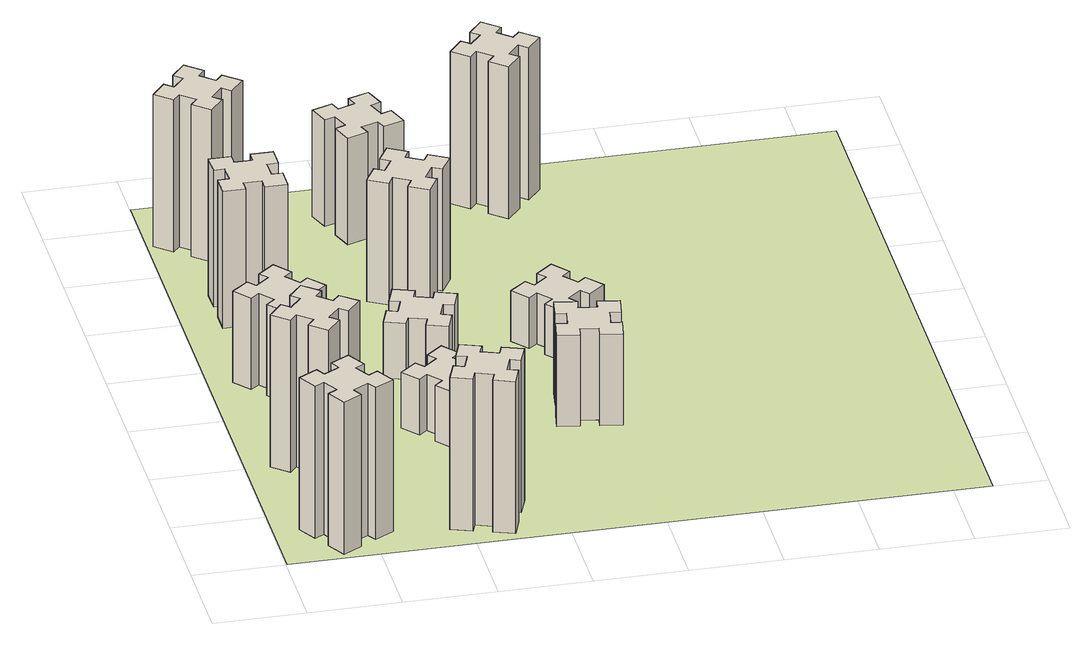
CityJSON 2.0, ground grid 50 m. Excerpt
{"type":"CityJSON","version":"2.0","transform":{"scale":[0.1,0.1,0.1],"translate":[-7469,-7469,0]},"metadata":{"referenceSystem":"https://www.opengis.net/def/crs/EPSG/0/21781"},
"CityObjects":{
"building1":{"type":"Building","attributes":{"class":"1000","function":"1000","usage":"1000","yearOfConstruction":2016,"roofType":"1000","measuredHeight":90,"storeysAboveGround":30,"storeysBelowGround":0},"geometry":[{"type":"Solid","lod":"1","boundaries":[[[[0,1,2,3,4,5,6,7,8,9,10,11,12,13,14,15,16,17,18,19]],[[17,16,20,21]],[[16,15,22,20]],[[15,14,23,22]],[[14,13,24,23]],[[13,12,25,24]],[[12,11,26,25]],[[11,10,27,26]],[[10,9,28,27]],[[9,8,29,28]],[[8,7,30,29]],[[7,6,31,30]],[[6,5,32,31]],[[5,4,33,32]],[[4,3,34,33]],[[3,2,35,34]],[[2,1,36,35]],[[1,0,37,36]],[[0,19,38,37]],[[19,18,39,38]],[[18,17,21,39]],[[24,25,26,27,28,29,30,31,32,33,34,35,36,37,38,39,21,20,22,23]]]]}]},
"building2":{"type":"Building","attributes":{"class":"1000","function":"1000","usage":"1000","yearOfConstruction":2016,"roofType":"1000","measuredHeight":90,"storeysAboveGround":30,"storeysBelowGround":0},"geometry":[{"type":"Solid","lod":"1","boundaries":[[[[40,41,42,43,44,45,46,47,48,49,50,51,52,53,54,55,56,57,58,59]],[[57,56,60,61]],[[56,55,62,60]],[[55,54,63,62]],[[54,53,64,63]],[[53,52,65,64]],[[52,51,66,65]],[[51,50,67,66]],[[50,49,68,67]],[[49,48,69,68]],[[48,47,70,69]],[[47,46,71,70]],[[46,45,72,71]],[[45,44,73,72]],[[44,43,74,73]],[[43,42,75,74]],[[42,41,76,75]],[[41,40,77,76]],[[40,59,78,77]],[[59,58,79,78]],[[58,57,61,79]],[[64,65,66,67,68,69,70,71,72,73,74,75,76,77,78,79,61,60,62,63]]]]}]},
"building3":{"type":"Building","attributes":{"class":"1000","function":"1000","usage":"1000","yearOfConstruction":2016,"roofType":"1000","measuredHeight":54,"storeysAboveGround":30,"storeysBelowGround":0},"geometry":[{"type":"Solid","lod":"1","boundaries":[[[[80,81,82,83,84,85,86,87,88,89,90,91,92,93,94,95,96,97,98,99]],[[97,96,100,101]],[[96,95,102,100]],[[95,94,103,102]],[[94,93,104,103]],[[93,92,105,104]],[[92,91,106,105]],[[91,90,107,106]],[[90,89,108,107]],[[89,88,109,108]],[[88,87,110,109]],[[87,86,111,110]],[[86,85,112,111]],[[85,84,113,112]],[[84,83,114,113]],[[83,82,115,114]],[[82,81,116,115]],[[81,80,117,116]],[[80,99,118,117]],[[99,98,119,118]],[[98,97,101,119]],[[104,105,106,107,108,109,110,111,112,113,114,115,116,117,118,119,101,100,102,103]]]]}]},
"building4":{"type":"Building","attributes":{"class":"1000","function":"1000","usage":"1000","yearOfConstruction":2016,"roofType":"1000","measuredHeight":81,"storeysAboveGround":30,"storeysBelowGround":0},"geometry":[{"type":"Solid","lod":"1","boundaries":[[[[120,121,122,123,124,125,126,127,128,129,130,131,132,133,134,135,136,137,138,139]],[[137,136,140,141]],[[136,135,142,140]],[[135,134,143,142]],[[134,133,144,143]],[[133,132,145,144]],[[132,131,146,145]],[[131,130,147,146]],[[130,129,148,147]],[[129,128,149,148]],[[128,127,150,149]],[[127,126,151,150]],[[126,125,152,151]],[[125,124,153,152]],[[124,123,154,153]],[[123,122,155,154]],[[122,121,156,155]],[[121,120,157,156]],[[120,139,158,157]],[[139,138,159,158]],[[138,137,141,159]],[[144,145,146,147,148,149,150,151,152,153,154,155,156,157,158,159,141,140,142,143]]]]}]},
"building5":{"type":"Building","attributes":{"class":"1000","function":"1000","usage":"1000","yearOfConstruction":2016,"roofType":"1000","measuredHeight":90,"storeysAboveGround":30,"storeysBelowGround":0},"geometry":[{"type":"Solid","lod":"1","boundaries":[[[[160,161,162,163,164,165,166,167,168,169,170,171,172,173,174,175,176,177,178,179]],[[177,176,180,181]],[[176,175,182,180]],[[175,174,183,182]],[[174,173,184,183]],[[173,172,185,184]],[[172,171,186,185]],[[171,170,187,186]],[[170,169,188,187]],[[169,168,189,188]],[[168,167,190,189]],[[167,166,191,190]],[[166,165,192,191]],[[165,164,193,192]],[[164,163,194,193]],[[163,162,195,194]],[[162,161,196,195]],[[161,160,197,196]],[[160,179,198,197]],[[179,178,199,198]],[[178,177,181,199]],[[184,185,186,187,188,189,190,191,192,193,194,195,196,197,198,199,181,180,182,183]]]]}]},
"building6":{"type":"Building","attributes":{"class":"1000","function":"1000","usage":"1000","yearOfConstruction":2016,"roofType":"1000","measuredHeight":90,"storeysAboveGround":30,"storeysBelowGround":0},"geometry":[{"type":"Solid","lod":"1","boundaries":[[[[200,201,202,203,204,205,206,207,208,209,210,211,212,213,214,215,216,217,218,219]],[[217,216,220,221]],[[216,215,222,220]],[[215,214,223,222]],[[214,213,224,223]],[[213,212,225,224]],[[212,211,226,225]],[[211,210,227,226]],[[210,209,228,227]],[[209,208,229,228]],[[208,207,230,229]],[[207,206,231,230]],[[206,205,232,231]],[[205,204,233,232]],[[204,203,234,233]],[[203,202,235,234]],[[202,201,236,235]],[[201,200,237,236]],[[200,219,238,237]],[[219,218,239,238]],[[218,217,221,239]],[[224,225,226,227,228,229,230,231,232,233,234,235,236,237,238,239,221,220,222,223]]]]}]},
"building7":{"type":"Building","attributes":{"class":"1000","function":"1000","usage":"1000","yearOfConstruction":2016,"roofType":"1000","measuredHeight":33,"storeysAboveGround":30,"storeysBelowGround":0},"geometry":[{"type":"Solid","lod":"1","boundaries":[[[[240,241,242,243,244,245,246,247,248,249,250,251,252,253,254,255,256,257,258,259]],[[257,256,260,261]],[[256,255,262,260]],[[255,254,263,262]],[[254,253,264,263]],[[253,252,265,264]],[[252,251,266,265]],[[251,250,267,266]],[[250,249,268,267]],[[249,248,269,268]],[[248,247,270,269]],[[247,246,271,270]],[[246,245,272,271]],[[245,244,273,272]],[[244,243,274,273]],[[243,242,275,274]],[[242,241,276,275]],[[241,240,277,276]],[[240,259,278,277]],[[259,258,279,278]],[[258,257,261,279]],[[264,265,266,267,268,269,270,271,272,273,274,275,276,277,278,279,261,260,262,263]]]]}]},
"building8":{"type":"Building","attributes":{"class":"1000","function":"1000","usage":"1000","yearOfConstruction":2016,"roofType":"1000","measuredHeight":33,"storeysAboveGround":30,"storeysBelowGround":0},"geometry":[{"type":"Solid","lod":"1","boundaries":[[[[280,281,282,283,284,285,286,287,288,289,290,291,292,293,294,295,296,297,298,299]],[[297,296,300,301]],[[296,295,302,300]],[[295,294,303,302]],[[294,293,304,303]],[[293,292,305,304]],[[292,291,306,305]],[[291,290,307,306]],[[290,289,308,307]],[[289,288,309,308]],[[288,287,310,309]],[[287,286,311,310]],[[286,285,312,311]],[[285,284,313,312]],[[284,283,314,313]],[[283,282,315,314]],[[282,281,316,315]],[[281,280,317,316]],[[280,299,318,317]],[[299,298,319,318]],[[298,297,301,319]],[[304,305,306,307,308,309,310,311,312,313,314,315,316,317,318,319,301,300,302,303]]]]}]},
"building9":{"type":"Building","attributes":{"class":"1000","function":"1000","usage":"1000","yearOfConstruction":2016,"roofType":"1000","measuredHeight":72,"storeysAboveGround":30,"storeysBelowGround":0},"geometry":[{"type":"Solid","lod":"1","boundaries":[[[[320,321,322,323,324,325,326,327,328,329,330,331,332,333,334,335,336,337,338,339]],[[337,336,340,341]],[[336,335,342,340]],[[335,334,343,342]],[[334,333,344,343]],[[333,332,345,344]],[[332,331,346,345]],[[331,330,347,346]],[[330,329,348,347]],[[329,328,349,348]],[[328,327,350,349]],[[327,326,351,350]],[[326,325,352,351]],[[325,324,353,352]],[[324,323,354,353]],[[323,322,355,354]],[[322,321,356,355]],[[321,320,357,356]],[[320,339,358,357]],[[339,338,359,358]],[[338,337,341,359]],[[344,345,346,347,348,349,350,351,352,353,354,355,356,357,358,359,341,340,342,343]]]]}]},
"building10":{"type":"Building","attributes":{"class":"1000","function":"1000","usage":"1000","yearOfConstruction":2016,"roofType":"1000","measuredHeight":63,"storeysAboveGround":30,"storeysBelowGround":0},"geometry":[{"type":"Solid","lod":"1","boundaries":[[[[360,361,362,363,364,365,366,367,368,369,370,371,372,373,374,375,376,377,378,379]],[[377,376,380,381]],[[376,375,382,380]],[[375,374,383,382]],[[374,373,384,383]],[[373,372,385,384]],[[372,371,386,385]],[[371,370,387,386]],[[370,369,388,387]],[[369,368,389,388]],[[368,367,390,389]],[[367,366,391,390]],[[366,365,392,391]],[[365,364,393,392]],[[364,363,394,393]],[[363,362,395,394]],[[362,361,396,395]],[[361,360,397,396]],[[360,379,398,397]],[[379,378,399,398]],[[378,377,381,399]],[[384,385,386,387,388,389,390,391,392,393,394,395,396,397,398,399,381,380,382,383]]]]}]},
"building11":{"type":"Building","attributes":{"class":"1000","function":"1000","usage":"1000","yearOfConstruction":2016,"roofType":"1000","measuredHeight":54,"storeysAboveGround":30,"storeysBelowGround":0},"geometry":[{"type":"Solid","lod":"1","boundaries":[[[[400,401,402,403,404,405,406,407,408,409,410,411,412,413,414,415,416,417,418,419]],[[417,416,420,421]],[[416,415,422,420]],[[415,414,423,422]],[[414,413,424,423]],[[413,412,425,424]],[[412,411,426,425]],[[411,410,427,426]],[[410,409,428,427]],[[409,408,429,428]],[[408,407,430,429]],[[407,406,431,430]],[[406,405,432,431]],[[405,404,433,432]],[[404,403,434,433]],[[403,402,435,434]],[[402,401,436,435]],[[401,400,437,436]],[[400,419,438,437]],[[419,418,439,438]],[[418,417,421,439]],[[424,425,426,427,428,429,430,431,432,433,434,435,436,437,438,439,421,420,422,423]]]]}]},
"building12":{"type":"Building","attributes":{"class":"1000","function":"1000","usage":"1000","yearOfConstruction":2016,"roofType":"1000","measuredHeight":30,"storeysAboveGround":30,"storeysBelowGround":0},"geometry":[{"type":"Solid","lod":"1","boundaries":[[[[440,441,442,443,444,445,446,447,448,449,450,451,452,453,454,455,456,457,458,459]],[[457,456,460,461]],[[456,455,462,460]],[[455,454,463,462]],[[454,453,464,463]],[[453,452,465,464]],[[452,451,466,465]],[[451,450,467,466]],[[450,449,468,467]],[[449,448,469,468]],[[448,447,470,469]],[[447,446,471,470]],[[446,445,472,471]],[[445,444,473,472]],[[444,443,474,473]],[[443,442,475,474]],[[442,441,476,475]],[[441,440,477,476]],[[440,459,478,477]],[[459,458,479,478]],[[458,457,461,479]],[[464,465,466,467,468,469,470,471,472,473,474,475,476,477,478,479,461,460,462,463]]]]}]},
"building13":{"type":"Building","attributes":{"class":"1000","function":"1000","usage":"1000","yearOfConstruction":2016,"roofType":"1000","measuredHeight":90,"storeysAboveGround":30,"storeysBelowGround":0},"geometry":[{"type":"Solid","lod":"1","boundaries":[[[[480,481,482,483,484,485,486,487,488,489,490,491,492,493,494,495,496,497,498,499]],[[497,496,500,501]],[[496,495,502,500]],[[495,494,503,502]],[[494,493,504,503]],[[493,492,505,504]],[[492,491,506,505]],[[491,490,507,506]],[[490,489,508,507]],[[489,488,509,508]],[[488,487,510,509]],[[487,486,511,510]],[[486,485,512,511]],[[485,484,513,512]],[[484,483,514,513]],[[483,482,515,514]],[[482,481,516,515]],[[481,480,517,516]],[[480,499,518,517]],[[499,498,519,518]],[[498,497,501,519]],[[504,505,506,507,508,509,510,511,512,513,514,515,516,517,518,519,501,500,502,503]]]]}]},
"landuse1":{"type":"LandUse","attributes":{"name":"plot1","function":"1010"},"geometry":[{"type":"MultiSurface","lod":"1","boundaries":[[[520,521,522,523]]]}]}
},
"vertices":[
[496,287,0],[446,374,0],[498,404,0],[438,508,0],[334,448,0],[364,396,0],[277,346,0],[247,398,0],[143,338,0],[203,234,0],[255,264,0],[305,177,0],[253,147,0],[313,43,0],[417,103,0],[387,155,0],[474,205,0],[504,153,0],[608,213,0],[548,317,0],[474,205,900],[504,153,900],[387,155,900],[417,103,900],[313,43,900],[253,147,900],[305,177,900],[255,264,900],[203,234,900],[143,338,900],[247,398,900],[277,346,900],[364,396,900],[334,448,900],[438,508,900],[498,404,900],[446,374,900],[496,287,900],[548,317,900],[608,213,900],
[484,1067,0],[408,1132,0],[446,1178,0],[354,1255,0],[277,1163,0],[323,1124,0],[259,1048,0],[213,1086,0],[136,994,0],[228,917,0],[266,963,0],[343,899,0],[304,853,0],[396,776,0],[473,868,0],[427,906,0],[492,983,0],[538,944,0],[615,1036,0],[523,1113,0],[492,983,900],[538,944,900],[427,906,900],[473,868,900],[396,776,900],[304,853,900],[343,899,900],[266,963,900],[228,917,900],[136,994,900],[213,1086,900],[259,1048,900],[323,1124,900],[277,1163,900],[354,1255,900],[446,1178,900],[408,1132,900],[484,1067,900],[523,1113,900],[615,1036,900],
[492,1888,0],[427,1964,0],[473,2003,0],[396,2095,0],[304,2018,0],[343,1972,0],[266,1907,0],[228,1953,0],[136,1876,0],[213,1784,0],[259,1823,0],[323,1746,0],[277,1708,0],[354,1616,0],[446,1693,0],[408,1739,0],[484,1803,0],[523,1757,0],[615,1834,0],[538,1926,0],[484,1803,540],[523,1757,540],[408,1739,540],[446,1693,540],[354,1616,540],[277,1708,540],[323,1746,540],[259,1823,540],[213,1784,540],[136,1876,540],[228,1953,540],[266,1907,540],[343,1972,540],[304,2018,540],[396,2095,540],[473,2003,540],[427,1964,540],[492,1888,540],[538,1926,540],[615,1834,540],
[485,2545,0],[485,2645,0],[545,2645,0],[545,2765,0],[425,2765,0],[425,2705,0],[325,2705,0],[325,2765,0],[205,2765,0],[205,2645,0],[265,2645,0],[265,2545,0],[205,2545,0],[205,2425,0],[325,2425,0],[325,2485,0],[425,2485,0],[425,2425,0],[545,2425,0],[545,2545,0],[425,2485,810],[425,2425,810],[325,2485,810],[325,2425,810],[205,2425,810],[205,2545,810],[265,2545,810],[265,2645,810],[205,2645,810],[205,2765,810],[325,2765,810],[325,2705,810],[425,2705,810],[425,2765,810],[545,2765,810],[545,2645,810],[485,2645,810],[485,2545,810],[545,2545,810],[545,2425,810],
[1029,360,0],[995,266,0],[939,287,0],[897,174,0],[1010,133,0],[1031,189,0],[1125,155,0],[1104,99,0],[1217,57,0],[1258,170,0],[1202,191,0],[1236,285,0],[1292,264,0],[1333,377,0],[1220,418,0],[1200,362,0],[1106,396,0],[1127,452,0],[1014,493,0],[973,380,0],[1106,396,900],[1127,452,900],[1200,362,900],[1220,418,900],[1333,377,900],[1292,264,900],[1236,285,900],[1202,191,900],[1258,170,900],[1217,57,900],[1104,99,900],[1125,155,900],[1031,189,900],[1010,133,900],[897,174,900],[939,287,900],[995,266,900],[1029,360,900],[973,380,900],[1014,493,900],
[384,3387,0],[308,3452,0],[346,3498,0],[254,3575,0],[177,3483,0],[223,3444,0],[159,3368,0],[113,3406,0],[36,3314,0],[128,3237,0],[166,3283,0],[243,3219,0],[204,3173,0],[296,3096,0],[373,3188,0],[327,3226,0],[392,3303,0],[438,3264,0],[515,3356,0],[423,3433,0],[392,3303,900],[438,3264,900],[327,3226,900],[373,3188,900],[296,3096,900],[204,3173,900],[243,3219,900],[166,3283,900],[128,3237,900],[36,3314,900],[113,3406,900],[159,3368,900],[223,3444,900],[177,3483,900],[254,3575,900],[346,3498,900],[308,3452,900],[384,3387,900],[423,3433,900],[515,3356,900],
[1083,1332,0],[1006,1267,0],[968,1313,0],[876,1236,0],[953,1144,0],[999,1183,0],[1063,1106,0],[1017,1068,0],[1094,976,0],[1186,1053,0],[1148,1099,0],[1224,1163,0],[1263,1117,0],[1355,1194,0],[1278,1286,0],[1232,1248,0],[1167,1324,0],[1213,1363,0],[1136,1455,0],[1044,1378,0],[1167,1324,330],[1213,1363,330],[1232,1248,330],[1278,1286,330],[1355,1194,330],[1263,1117,330],[1224,1163,330],[1148,1099,330],[1186,1053,330],[1094,976,330],[1017,1068,330],[1063,1106,330],[999,1183,330],[953,1144,330],[876,1236,330],[968,1313,330],[1006,1267,330],[1083,1332,330],[1044,1378,330],[1136,1455,330],
[1029,1940,0],[995,1846,0],[939,1867,0],[897,1754,0],[1010,1713,0],[1031,1769,0],[1125,1735,0],[1104,1679,0],[1217,1637,0],[1258,1750,0],[1202,1771,0],[1236,1865,0],[1292,1844,0],[1333,1957,0],[1220,1998,0],[1200,1942,0],[1106,1976,0],[1127,2032,0],[1014,2073,0],[973,1960,0],[1106,1976,330],[1127,2032,330],[1200,1942,330],[1220,1998,330],[1333,1957,330],[1292,1844,330],[1236,1865,330],[1202,1771,330],[1258,1750,330],[1217,1637,330],[1104,1679,330],[1125,1735,330],[1031,1769,330],[1010,1713,330],[897,1754,330],[939,1867,330],[995,1846,330],[1029,1940,330],[973,1960,330],[1014,2073,330],
[1314,2666,0],[1227,2716,0],[1257,2768,0],[1153,2828,0],[1093,2724,0],[1145,2694,0],[1095,2607,0],[1043,2637,0],[983,2533,0],[1087,2473,0],[1117,2525,0],[1204,2475,0],[1174,2423,0],[1278,2363,0],[1338,2467,0],[1286,2497,0],[1336,2584,0],[1388,2554,0],[1448,2658,0],[1344,2718,0],[1336,2584,720],[1388,2554,720],[1286,2497,720],[1338,2467,720],[1278,2363,720],[1174,2423,720],[1204,2475,720],[1117,2525,720],[1087,2473,720],[983,2533,720],[1043,2637,720],[1095,2607,720],[1145,2694,720],[1093,2724,720],[1153,2828,720],[1257,2768,720],[1227,2716,720],[1314,2666,720],[1344,2718,720],[1448,2658,720],
[1125,3456,0],[1031,3422,0],[1010,3478,0],[897,3437,0],[939,3324,0],[995,3345,0],[1029,3251,0],[973,3230,0],[1014,3117,0],[1127,3159,0],[1106,3215,0],[1200,3249,0],[1220,3193,0],[1333,3234,0],[1292,3347,0],[1236,3326,0],[1202,3420,0],[1258,3440,0],[1217,3553,0],[1104,3512,0],[1202,3420,630],[1258,3440,630],[1236,3326,630],[1292,3347,630],[1333,3234,630],[1220,3193,630],[1200,3249,630],[1106,3215,630],[1127,3159,630],[1014,3117,630],[973,3230,630],[1029,3251,630],[995,3345,630],[939,3324,630],[897,3437,630],[1010,3478,630],[1031,3422,630],[1125,3456,630],[1104,3512,630],[1217,3553,630],
[1955,1147,0],[1972,1245,0],[2031,1235,0],[2052,1353,0],[1934,1374,0],[1924,1315,0],[1825,1332,0],[1836,1391,0],[1717,1412,0],[1697,1294,0],[1756,1284,0],[1738,1185,0],[1679,1196,0],[1658,1077,0],[1777,1057,0],[1787,1116,0],[1885,1098,0],[1875,1039,0],[1993,1018,0],[2014,1137,0],[1885,1098,540],[1875,1039,540],[1787,1116,540],[1777,1057,540],[1658,1077,540],[1679,1196,540],[1738,1185,540],[1756,1284,540],[1697,1294,540],[1717,1412,540],[1836,1391,540],[1825,1332,540],[1924,1315,540],[1934,1374,540],[2052,1353,540],[2031,1235,540],[1972,1245,540],[1955,1147,540],[2014,1137,540],[1993,1018,540],
[1972,1988,0],[1907,2064,0],[1953,2103,0],[1876,2195,0],[1784,2118,0],[1823,2072,0],[1746,2007,0],[1708,2053,0],[1616,1976,0],[1693,1884,0],[1739,1923,0],[1803,1846,0],[1757,1808,0],[1834,1716,0],[1926,1793,0],[1888,1839,0],[1964,1903,0],[2003,1857,0],[2095,1934,0],[2018,2026,0],[1964,1903,300],[2003,1857,300],[1888,1839,300],[1926,1793,300],[1834,1716,300],[1757,1808,300],[1803,1846,300],[1739,1923,300],[1693,1884,300],[1616,1976,300],[1708,2053,300],[1746,2007,300],[1823,2072,300],[1784,2118,300],[1876,2195,300],[1953,2103,300],[1907,2064,300],[1972,1988,300],[2018,2026,300],[2095,1934,300],
[1746,3383,0],[1823,3319,0],[1784,3273,0],[1876,3196,0],[1953,3288,0],[1907,3326,0],[1972,3403,0],[2018,3364,0],[2095,3456,0],[2003,3533,0],[1964,3487,0],[1888,3552,0],[1926,3598,0],[1834,3675,0],[1757,3583,0],[1803,3544,0],[1739,3468,0],[1693,3506,0],[1616,3414,0],[1708,3337,0],[1739,3468,900],[1693,3506,900],[1803,3544,900],[1757,3583,900],[1834,3675,900],[1926,3598,900],[1888,3552,900],[1964,3487,900],[2003,3533,900],[2095,3456,900],[2018,3364,900],[1972,3403,900],[1907,3326,900],[1953,3288,900],[1876,3196,900],[1784,3273,900],[1823,3319,900],[1746,3383,900],[1708,3337,900],[1616,3414,900],
[5,3705,0],[3705,3705,0],[3705,5,0],[5,5,0]
]}
